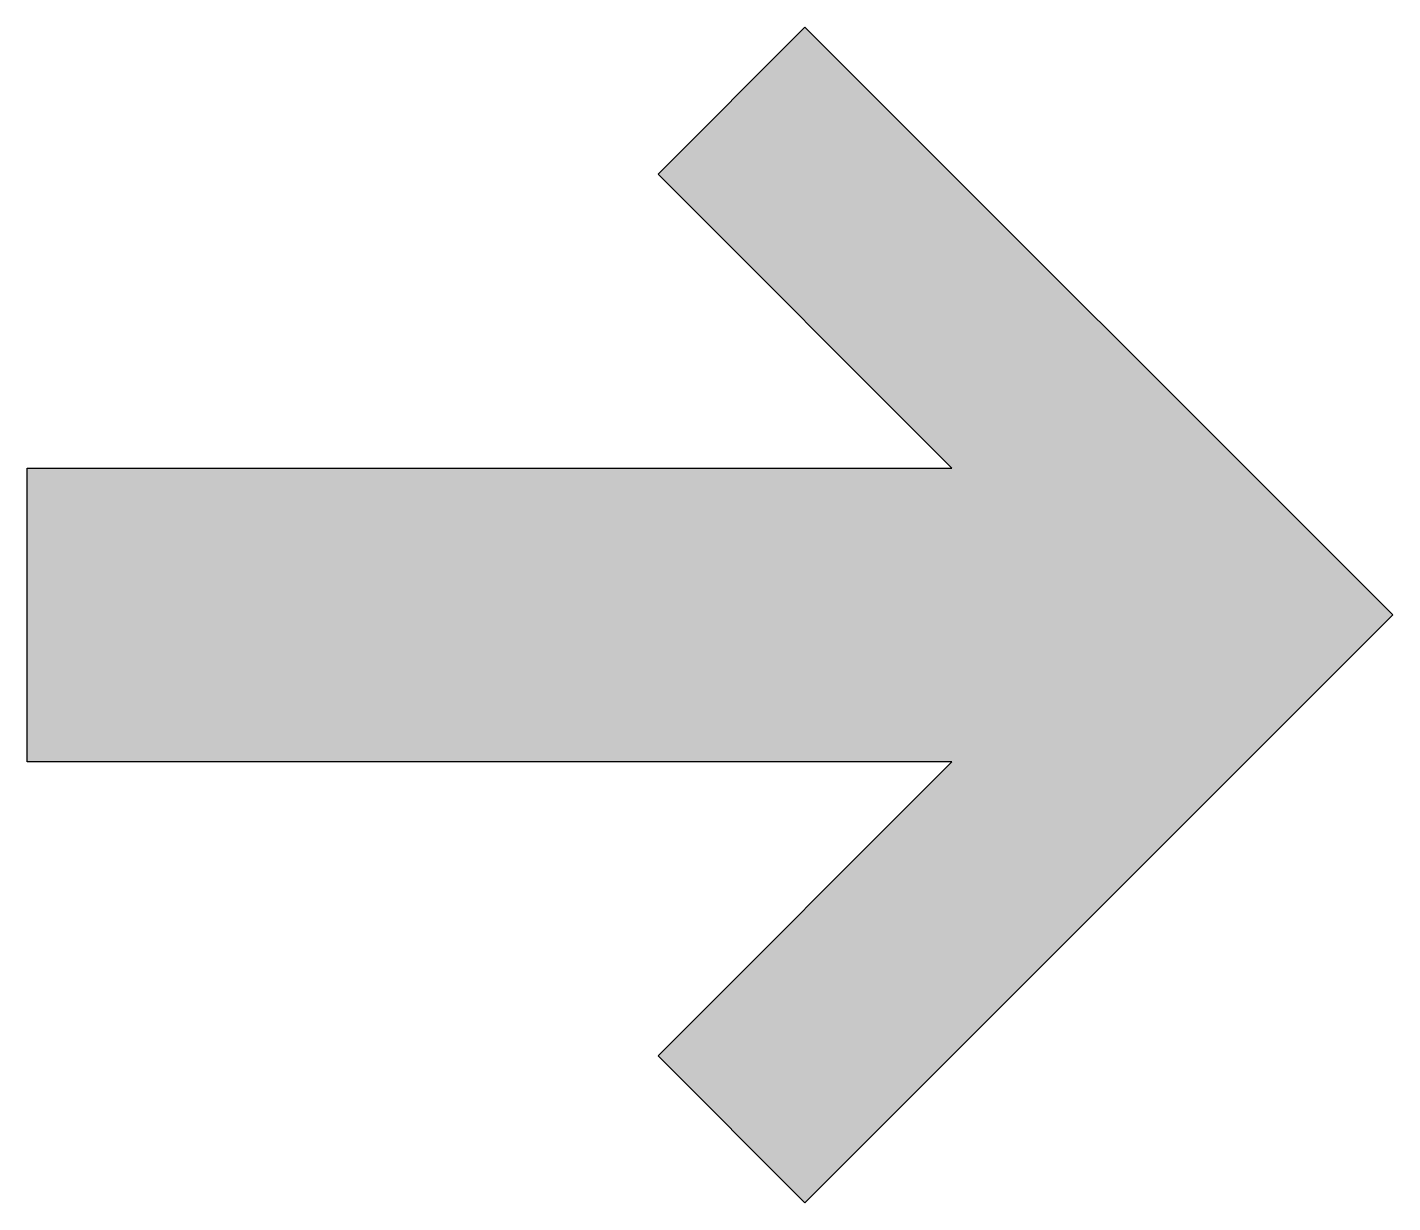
# Model space of a CAD drawing. Header units: millimetres. Extents: x -25.811 to -24.94, y 144.206 to 144.956.
import ezdxf

# ---------------------------------------------------------------- set-up
doc = ezdxf.new("R2010")
doc.units = ezdxf.units.MM

# ---------------------------------------------------------------- blocks, each defined once
blk = doc.blocks.new('*U14')
h = blk.add_hatch(color=0)
h.set_gradient(color1=(0, 0, 255), rotation=180, one_color=1, tint=1)
h.paths.add_polyline_path([(0, 0), (-0.375, -0.375), (-0.46875, -0.28125), (-0.28125, -0.09375), (-0.87123, -0.09375), (-0.87123, 0.09375), (-0.28125, 0.09375), (-0.46875, 0.28125), (-0.375, 0.375)])
at = {"color": 0, "linetype": 'Continuous'}
blk.add_lwpolyline([(0, 0), (-0.375, -0.375), (-0.46875, -0.28125), (-0.28125, -0.09375), (-0.87123, -0.09375), (-0.87123, 0.09375), (-0.28125, 0.09375), (-0.46875, 0.28125), (-0.375, 0.375)], close=True, dxfattribs=at)

msp = doc.modelspace()

# ---------------------------------------------------------------- block references
msp.add_blockref('*U14', (-24.93975, 144.58093))

doc.saveas('drawing.dxf')
